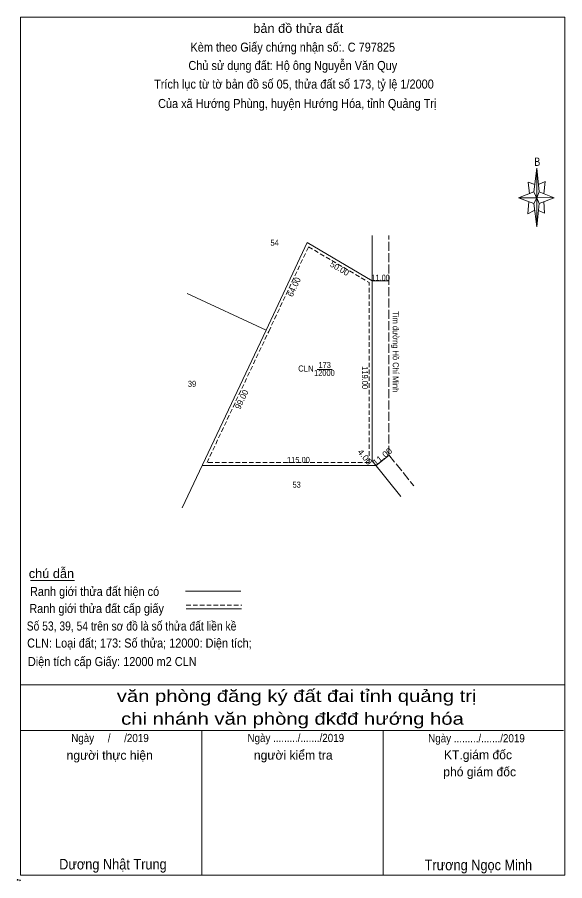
# Model space of a CAD drawing. Header units: metres. Extents: x 535567 to 536670, y 1851128 to 1851699.
# Drawn here: x 535567 to 535929, y 1851128 to 1851699 of the extents above; entities that cross this region are included whole.
import ezdxf
from ezdxf.enums import TextEntityAlignment as Align

# ---------------------------------------------------------------- set-up
doc = ezdxf.new("R2010")
doc.units = ezdxf.units.M
doc.header["$PDMODE"] = 32
doc.header["$PDSIZE"] = 0.5
doc.linetypes.add('LONG_DASHED', pattern=[7.5, 6, -1.5])
doc.linetypes.add('MEDIUM_DASHED', pattern=[4.5, 3, -1.5])
for name, color, linetype, lineweight in [('17', 7, 'Continuous', 13), ('42', 7, 'Continuous', 13), ('5', 7, 'Continuous', 13), ('6', 7, 'Continuous', 13)]:
    doc.layers.add(name, color=color, linetype=linetype, lineweight=lineweight)

msp = doc.modelspace()

# ---------------------------------------------------------------- linework, layer by layer
at = {"layer": '17'}
msp.add_line((535576.04, 1851326.36), (535605, 1851326.36), dxfattribs=at)
at = {"layer": '42'}
for p, q in [((535802.04, 1851405.46), (535802.03, 1851554.39)), ((535731.72, 1851491.93), (535758.99, 1851549.83)), ((535758.99, 1851549.83), (535802.03, 1851524.46)), ((535813.03, 1851524.46), (535802.03, 1851524.46)), ((535731.72, 1851491.93), (535679.51, 1851516.22)), ((535676.33, 1851374.32), (535731.72, 1851491.93)), ((535765.5, 1851465.82), (535775.39, 1851465.82)), ((535802.04, 1851405.46), (535820.97, 1851382.01)), ((535813.11, 1851409.26), (535804.55, 1851402.35)), ((535804.55, 1851402.35), (535689.55, 1851402.39))]:
    msp.add_line(p, q, dxfattribs=at)
at = {"layer": '42', "linetype": 'LONG_DASHED'}
for q in [(535813.03, 1851554.39), (535829.53, 1851388.92)]:
    msp.add_line((535813.04, 1851409.35), q, dxfattribs=at)
at = {"layer": '42', "linetype": 'MEDIUM_DASHED'}
for p in [(535759.86, 1851546.99), (535800.04, 1851404.35)]:
    msp.add_line(p, (535800.03, 1851523.32), dxfattribs=at)
msp.add_lwpolyline([(535800.04, 1851404.35), (535692.7, 1851404.39), (535733.53, 1851491.08), (535759.86, 1851546.99)], dxfattribs=at)
at = {"layer": '5'}
for p, q in [((535908.8, 1851583.28), (535910.8, 1851598.88)), ((535912.4, 1851583.28), (535922.4, 1851579.28)), ((535908.8, 1851575.68), (535898.8, 1851579.28)), ((535915.6, 1851576.88), (535916, 1851569.28)), ((535912.4, 1851575.68), (535910.8, 1851560.08)), ((535916, 1851569.28), (535912, 1851570.88)), ((535569.32, 1851257.52), (535929.32, 1851257.52)), ((535569.32, 1851227.12), (535928.52, 1851227.12)), ((535569.32, 1851227.12), (535928.52, 1851227.12)), ((535569.32, 1851227.12), (535928.52, 1851227.12)), ((535689.32, 1851131.52), (535689.32, 1851227.12)), ((535809.32, 1851131.52), (535809.32, 1851227.12))]:
    msp.add_line(p, q, dxfattribs=at)
for points in [[(535569.32, 1851698.72), (535929.32, 1851698.72), (535929.32, 1851131.52), (535569.32, 1851131.52)], [(535910.8, 1851598.88), (535912.4, 1851583.28), (535910.8, 1851579.28)], [(535910.8, 1851579.28), (535898.8, 1851579.28), (535908.8, 1851583.28), (535912.4, 1851575.68), (535922.4, 1851579.28), (535910.8, 1851579.68)], [(535910.8, 1851579.28), (535910.8, 1851560.08), (535908.8, 1851575.68)]]:
    msp.add_lwpolyline(points, close=True, dxfattribs=at)
for points in [[(535909.6, 1851588.08), (535905.2, 1851589.68), (535906, 1851582.08)], [(535912, 1851588.08), (535916.4, 1851590.08), (535915.6, 1851582.08)], [(535910.8, 1851579.28), (535908.8, 1851583.28), (535898.8, 1851579.28)], [(535905.6, 1851576.88), (535904.8, 1851568.88), (535909.2, 1851570.88)], [(535910.8, 1851579.28), (535912.4, 1851575.68), (535922.4, 1851579.28)], [(535929.32, 1851131.52), (535569.32, 1851131.52), (535569.32, 1851227.12)]]:
    msp.add_lwpolyline(points, dxfattribs=at)
for p in [(535567.44, 1851128.44), (535569.04, 1851128.16)]:
    msp.add_point(p, dxfattribs=at)
at = {"layer": '6'}
for p, q in [((535678.44, 1851319.4), (535715, 1851319.4)), ((535679, 1851307.68), (535715.56, 1851307.68))]:
    msp.add_line(p, q, dxfattribs=at)
at = {"layer": '6', "linetype": 'MEDIUM_DASHED'}
msp.add_line((535679, 1851310.16), (535715.8, 1851310.16), dxfattribs=at)

# ---------------------------------------------------------------- texts
at = {"layer": '42'}
for s, width, p in [('54', 0.85, (535737.405, 1851547.68)), ('11.00', 0.85, (535807.525, 1851524.54)), ('CLN', 0.95, (535758.1, 1851464.51)), ('173', 0.85, (535770.515, 1851466.86)), ('12000', 0.85, (535770.34, 1851461.62)), ('39', 0.85, (535682.8, 1851454.39)), ('53', 0.8, (535751.995, 1851387.72))]:
    msp.add_text(s, height=4, dxfattribs=dict(at, width=width)).set_placement(p, align=Align.CENTER)
for s, rotation, p in [('50.00', 329.483, (535779.404, 1851530.929)), ('64.00', 64.78, (535752.059, 1851519.573)), ('99.00', 64.781, (535717.439, 1851445.253))]:
    msp.add_text(s, height=4, rotation=rotation, dxfattribs=at).set_placement(p, align=Align.CENTER)
for s, rotation, width, p in [('Tim đường Hồ Chí Minh', 270.004, 0.9, (535815.552, 1851477.585)), ('119.00', 270.004, 0.85, (535795.18, 1851460.5)), ('4.00', 308.912, 1.1, (535795.556, 1851406.816)), ('11.00', 38.912, 1.1, (535809.934, 1851406.779)), ('115.00', 359.98, 0.85, (535753.169, 1851404.098))]:
    msp.add_text(s, height=4, rotation=rotation, dxfattribs=dict(at, width=width)).set_placement(p, align=Align.CENTER)
at = {"layer": '5'}
for s, height, width, p in [('bản đồ thửa đất', 6, 1.05, (535753.085, 1851688.4)), ('Kèm theo Giấy chứng nhận số:. C 797825', 6, 0.9, (535749.435, 1851675.96)), ('Chủ sử dụng đất: Hộ ông Nguyễn Văn Quy', 6, 0.9, (535749.455, 1851663.84)), ('Trích lục từ tờ bản đồ số 05, thửa đất số 173, tỷ lệ 1/2000 ', 6, 0.9, (535751.2, 1851651.56)), ('Của xã Hướng Phùng, huyện Hướng Hóa, tỉnh Quảng Trị', 6, 0.9, (535752.39, 1851638.72)), ('B', 5.51, 0.8, (535911.135, 1851600.48)), ('văn phòng đăng ký đất đai tỉnh quảng trị', 8, 1.25, (535751.99, 1851246.08)), ('chi nhánh văn phòng đkđđ hướng hóa', 8, 1.25, (535749.235, 1851231.04)), ('Ngày     /     /2019', 5.4, 0.9, (535628.525, 1851219.56)), ('Ngày ........./......./2019', 5.4, 0.9, (535751.43, 1851219.6)), ('Ngày ........./......./2019', 5.4, 0.9, (535870.95, 1851219.4)), ('Dương Nhật Trung', 7, 0.9, (535630.465, 1851135.36)), ('Trương Ngọc Minh', 7, 0.9, (535872.195, 1851134.84))]:
    msp.add_text(s, height=height, dxfattribs=dict(at, width=width)).set_placement(p, align=Align.CENTER)
for s, p in [('người thực hiện', (535628.335, 1851207.88)), ('người kiểm tra', (535749.75, 1851207.96)), ('KT.giám đốc', (535871.93, 1851208.2)), (' phó giám đốc', (535871.935, 1851196.92))]:
    msp.add_text(s, height=6, dxfattribs=at).set_placement(p, align=Align.CENTER)
at = {"layer": '6'}
for s, width, p in [('chú dẫn', 1.05, (535574.8, 1851328)), ('Ranh giới thửa đất hiện có ', 0.9, (535575.6, 1851316.16)), ('Ranh giới thửa đất cấp giấy', 0.9, (535575.16, 1851304.88)), ('Số 53, 39, 54 trên sơ đồ là số thửa đất liền kề', 0.85, (535573.44, 1851293.28)), ('CLN: Loại đất; 173: Số thửa; 12000: Diện tích;', 0.9, (535573.72, 1851282.04)), ('Diện tích cấp Giấy: 12000 m2 CLN', 0.9, (535574.24, 1851269.8))]:
    msp.add_text(s, height=6, dxfattribs=dict(at, width=width)).set_placement(p)

doc.saveas('drawing.dxf')
